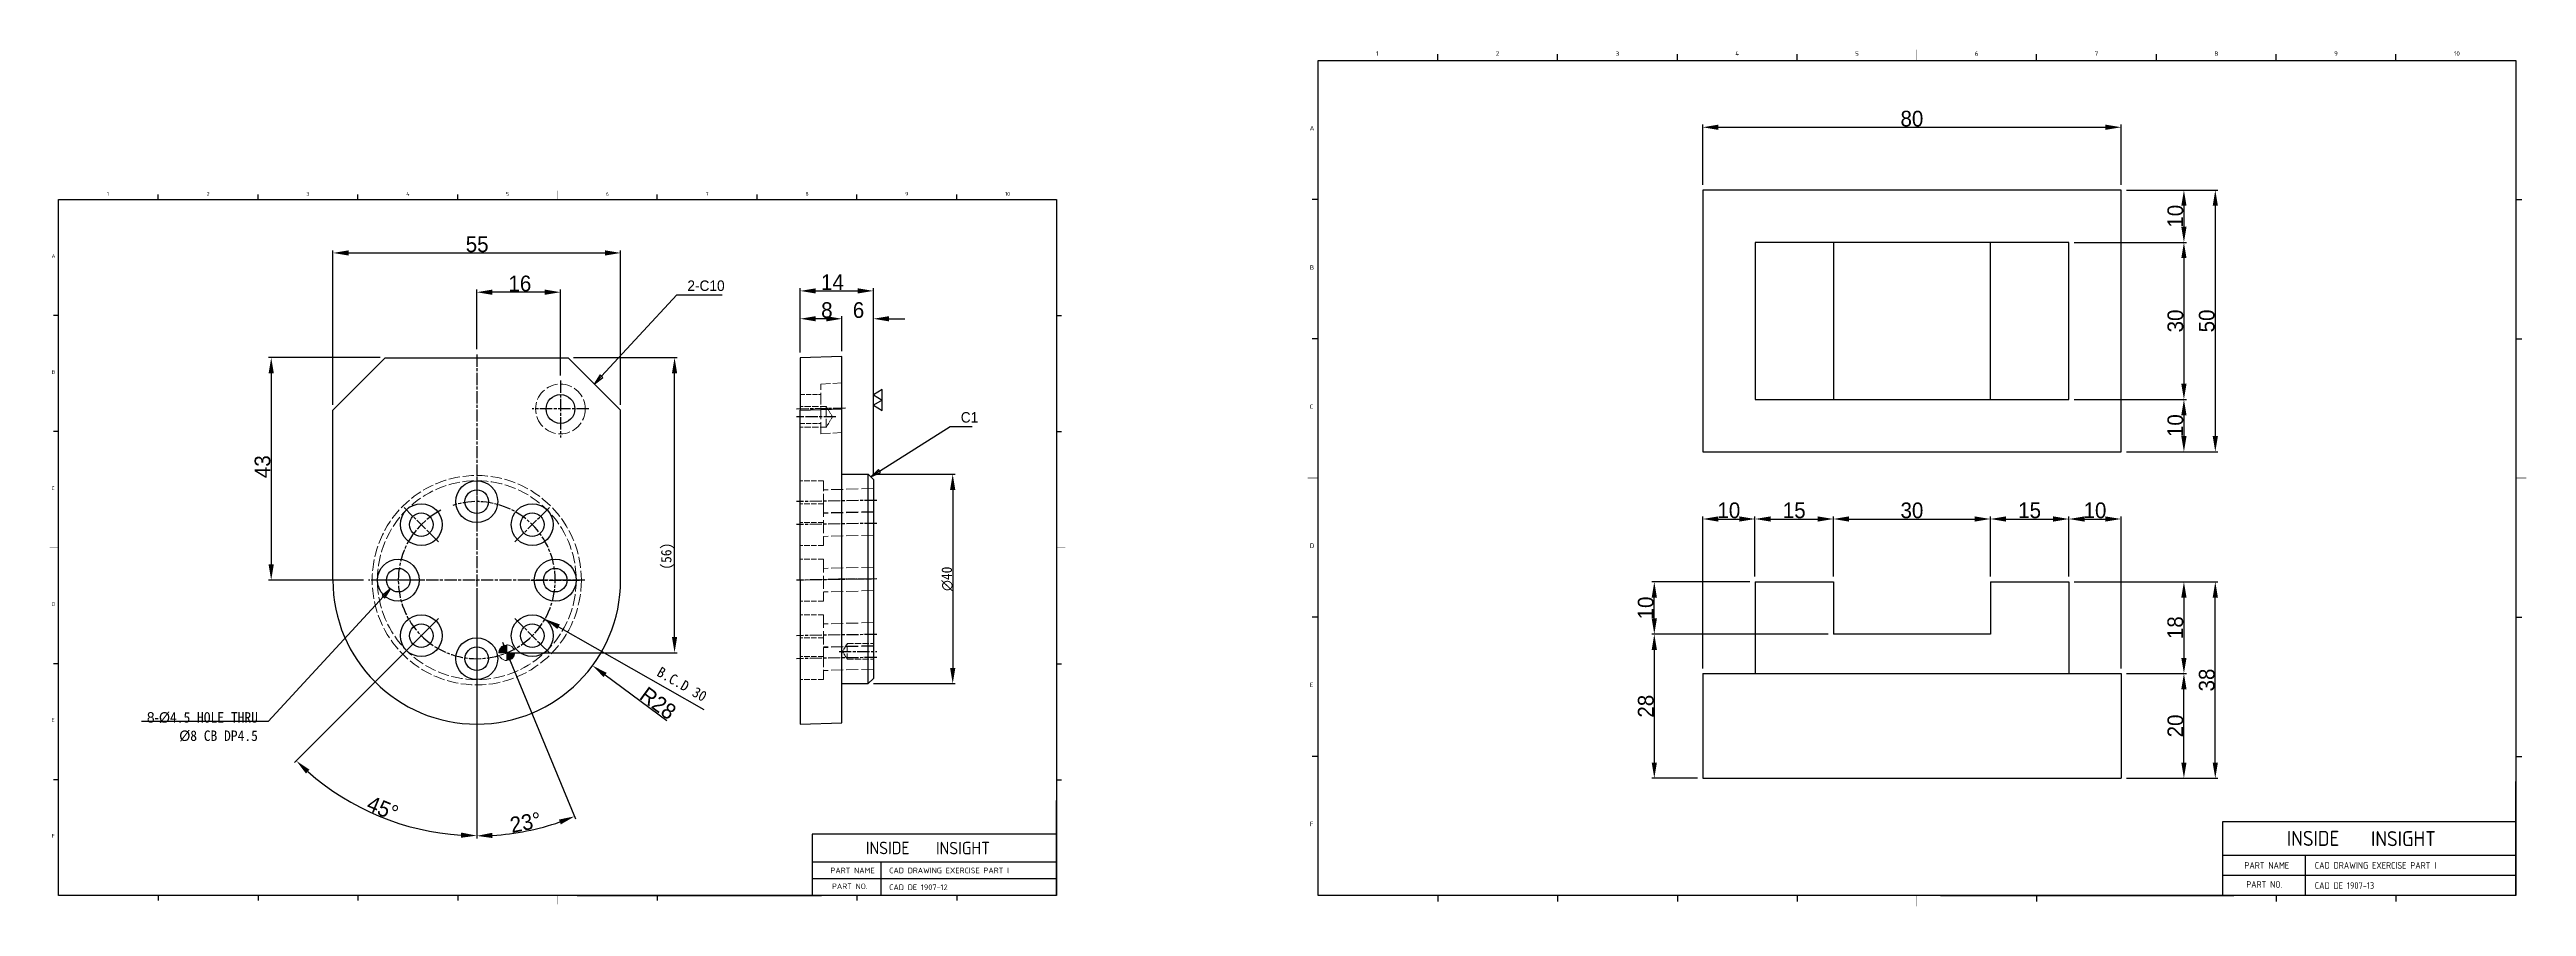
# Model space of a CAD drawing. Header units: inches. Extents: x 328 to 12229, y 132 to 477.
# Drawn here: x 4909.6 to 5383.1, y 136.9 to 300.6 of the extents above; entities that cross this region are included whole.
import ezdxf

# ---------------------------------------------------------------- set-up
doc = ezdxf.new("R2010")
doc.units = ezdxf.units.IN
doc.header["$MEASUREMENT"] = 0
for name, pattern in [('C2', [7.05, 6, -0.4, 0.25, -0.4]), ('CHAIN', [0.3543, 0.2362, -0.0295, 0.0591, -0.0295]), ('D2', [11.2, 8, -0.8, 0.4, -0.8, 0.4, -0.8]), ('DASHED', [0.2068, 0.1655, -0.0413])]:
    doc.linetypes.add(name, pattern=pattern)
doc.layers.add('1', color=1, linetype='C2')
doc.layers.add('3', color=3, linetype='D2')
for name, color, linetype, lineweight in [('2', 6, 'DASHED', 18), ('4', 7, 'Continuous', 9), ('7', 7, 'Continuous', 30), ('DIMENSION', 3, 'Continuous', 25)]:
    doc.layers.add(name, color=color, linetype=linetype, lineweight=lineweight)
doc.styles.add('A', font='GENISO', dxfattribs={"bigfont": 'WHGTXT'})
doc.styles.get("Standard").update_dxf_attribs({"font": 'gulim.ttc'})
doc.styles.add('주 문자 (MNL)_3', font='gulim.ttc')
doc.dimstyles.new('Copy of inside insight-1', dxfattribs={"dimscale": 100, "dimtxt": 3, "dimasz": 3, "dimexe": 0.5, "dimexo": 1, "dimgap": 0.09, "dimtad": 1, "dimdec": 0, "dimzin": 0, "dimdsep": 46, "dimtxsty": 'Standard', "dimcen": 0.09, "dimdle": 1, "dimclrd": 3, "dimclre": 3, "dimclrt": 2, "dimadec": 0, "dimazin": 0, "dimtfac": 1, "dimtdec": 0, "dimtofl": 0, "dimtmove": 0, "dimatfit": 3, "dimfxl": 0, "dimtolj": 1, "dimtzin": 0, "dimarcsym": 0})

# ---------------------------------------------------------------- blocks, each defined once
blk = doc.blocks.new('*D214')
at = {"layer": 'Defpoints', "color": 0}
for p in [(4991.25, 254.24), (4991.25, 242.35), (5007.25, 237.35)]:
    blk.add_point(p, dxfattribs=at)
at = {"layer": 'DIMENSION', "color": 3, "lineweight": -2}
for p, q in [((4991.25, 243.35), (4991.25, 254.74)), ((5004.25, 254.24), (4994.25, 254.24)), ((5007.25, 238.35), (5007.25, 254.74))]:
    blk.add_line(p, q, dxfattribs=at)
at = {"layer": 'DIMENSION', "color": 3}
for points in [[(4994.25, 254.74), (4994.25, 253.74), (4991.25, 254.24)], [(5004.25, 253.74), (5004.25, 254.74), (5007.25, 254.24)]]:
    blk.add_solid(points, dxfattribs=at)
at = {"layer": 'DIMENSION', "color": 2, "insert": (4997.31, 257.41), "char_height": 3, "attachment_point": 1}
blk.add_mtext('\\A1;16', dxfattribs=at)
blk = doc.blocks.new('*D215')
at = {"layer": 'Defpoints', "color": 0}
for p in [(5018.75, 261.74), (4963.75, 231.74), (5018.75, 231.74)]:
    blk.add_point(p, dxfattribs=at)
at = {"layer": 'DIMENSION', "color": 3, "lineweight": -2}
for p, q in [((4963.75, 232.74), (4963.75, 262.24)), ((4966.75, 261.74), (5015.75, 261.74)), ((5018.75, 232.74), (5018.75, 262.24))]:
    blk.add_line(p, q, dxfattribs=at)
at = {"layer": 'DIMENSION', "color": 3}
for points in [[(4966.75, 262.24), (4966.75, 261.24), (4963.75, 261.74)], [(5015.75, 261.24), (5015.75, 262.24), (5018.75, 261.74)]]:
    blk.add_solid(points, dxfattribs=at)
at = {"layer": 'DIMENSION', "color": 2, "insert": (4989.14, 264.9), "char_height": 3, "attachment_point": 1}
blk.add_mtext('\\A1;55', dxfattribs=at)
blk = doc.blocks.new('*D216')
at = {"layer": 'Defpoints', "color": 0}
for p in [(4973.75, 241.74), (4951.95, 199.24), (4970.58, 199.24)]:
    blk.add_point(p, dxfattribs=at)
at = {"layer": 'DIMENSION', "color": 3, "lineweight": -2}
for p, q in [((4972.75, 241.74), (4951.45, 241.74)), ((4951.95, 238.74), (4951.95, 202.24)), ((4969.58, 199.24), (4951.45, 199.24))]:
    blk.add_line(p, q, dxfattribs=at)
at = {"layer": 'DIMENSION', "color": 3}
for points in [[(4952.45, 238.74), (4951.45, 238.74), (4951.95, 241.74)], [(4951.45, 202.24), (4952.45, 202.24), (4951.95, 199.24)]]:
    blk.add_solid(points, dxfattribs=at)
at = {"layer": 'DIMENSION', "color": 2, "insert": (4948.78, 218.73), "char_height": 3, "attachment_point": 1, "rotation": 90}
blk.add_mtext('\\A1;43', dxfattribs=at)
blk = doc.blocks.new('*D217')
at = {"layer": 'Defpoints', "color": 0}
for p in [(4978.21, 206.65), (5004.29, 191.82)]:
    blk.add_point(p, dxfattribs=at)
at = {"layer": 'DIMENSION', "color": 3}
for p, q in [((4991.16, 199.24), (4991.34, 199.24)), ((4991.25, 199.15), (4991.25, 199.33))]:
    blk.add_line(p, q, dxfattribs=at)
at = {"layer": 'DIMENSION', "color": 3, "lineweight": -2}
blk.add_line((5006.9, 190.34), (5034.65, 174.56), dxfattribs=at)
at = {"layer": 'DIMENSION', "color": 3}
blk.add_solid([(5007.14, 190.77), (5006.65, 189.91), (5004.29, 191.82)], dxfattribs=at)
at = {"layer": 'DIMENSION', "color": 2, "insert": (5025.54, 183.35), "char_height": 3, "attachment_point": 1, "rotation": 330.3829}
blk.add_mtext('\\A1; \\f굴림체|b0|i0;\\H2.0000;B.C.D 30', dxfattribs=at)
blk = doc.blocks.new('*D218')
at = {"layer": 'Defpoints', "color": 0}
for p in [(4991.25, 199.24), (4991.25, 198.7), (4983.94, 191.93), (4966.85, 156.98)]:
    blk.add_point(p, dxfattribs=at)
at = {"layer": 'DIMENSION', "color": 3, "lineweight": -2}
for p, q in [((4991.25, 197.7), (4991.25, 149.94)), ((4983.24, 191.22), (4956.39, 164.38))]:
    blk.add_line(p, q, dxfattribs=at)
blk.add_arc((4991.25, 199.24), 48.79, 228.5233, 266.4767, dxfattribs=at)
at = {"layer": 'DIMENSION', "color": 3}
for points in [[(4959.27, 163.04), (4958.59, 162.31), (4956.75, 164.73)], [(4988.24, 150.03), (4988.27, 151.03), (4991.25, 150.44)]]:
    blk.add_solid(points, dxfattribs=at)
at = {"layer": 'DIMENSION', "color": 2, "insert": (4971.11, 158.19), "char_height": 3, "attachment_point": 1, "rotation": 337.5}
blk.add_mtext('\\A1;45%%d', dxfattribs=at)
blk = doc.blocks.new('*D219')
at = {"layer": 'Defpoints', "color": 0}
for p in [(4991.25, 199.24), (4991.25, 198.7), (4996.16, 187.38), (4997.63, 150.81)]:
    blk.add_point(p, dxfattribs=at)
at = {"layer": 'DIMENSION', "color": 3, "lineweight": -2}
for p, q in [((4991.25, 197.7), (4991.25, 149.89)), ((4996.54, 186.46), (5010.13, 153.64))]:
    blk.add_line(p, q, dxfattribs=at)
blk.add_arc((4991.25, 199.24), 48.85, 273.5194, 288.9806, dxfattribs=at)
at = {"layer": 'DIMENSION', "color": 3}
for points in [[(5007.31, 152.58), (5006.96, 153.51), (5009.94, 154.11)], [(4994.23, 150.98), (4994.26, 149.98), (4991.25, 150.39)]]:
    blk.add_solid(points, dxfattribs=at)
at = {"layer": 'DIMENSION', "color": 2, "insert": (4997.37, 153.87), "char_height": 3, "attachment_point": 1, "rotation": 11.25}
blk.add_mtext('\\A1;23%%d', dxfattribs=at)
blk = doc.blocks.new('*D220')
at = {"layer": 'Defpoints', "color": 0}
for p in [(5008.75, 241.74), (5029.06, 241.74), (4996.99, 185.38)]:
    blk.add_point(p, dxfattribs=at)
at = {"layer": 'DIMENSION', "color": 3, "lineweight": -2}
for p, q in [((5009.75, 241.74), (5029.56, 241.74)), ((5029.06, 188.38), (5029.06, 238.74)), ((4997.99, 185.38), (5029.56, 185.38))]:
    blk.add_line(p, q, dxfattribs=at)
at = {"layer": 'DIMENSION', "color": 3}
for points in [[(5029.56, 238.74), (5028.56, 238.74), (5029.06, 241.74)], [(5028.56, 188.38), (5029.56, 188.38), (5029.06, 185.38)]]:
    blk.add_solid(points, dxfattribs=at)
at = {"layer": 'DIMENSION', "color": 2, "insert": (5026.46, 201.23), "char_height": 3, "attachment_point": 1, "rotation": 90}
blk.add_mtext('\\A1;\\f굴림체|b0|i0;\\H2.0000;(56)', dxfattribs=at)
blk = doc.blocks.new('*D222')
at = {"layer": 'Defpoints', "color": 0}
for p in [(5053.06, 249.17), (5053.06, 241.74), (5061.07, 241.98)]:
    blk.add_point(p, dxfattribs=at)
at = {"layer": 'DIMENSION', "color": 3, "lineweight": -2}
for p, q in [((5053.06, 242.74), (5053.06, 249.67)), ((5058.07, 249.17), (5056.06, 249.17)), ((5061.07, 242.98), (5061.07, 249.67))]:
    blk.add_line(p, q, dxfattribs=at)
at = {"layer": 'DIMENSION', "color": 3}
for points in [[(5056.06, 249.67), (5056.06, 248.67), (5053.06, 249.17)], [(5058.07, 248.67), (5058.07, 249.67), (5061.07, 249.17)]]:
    blk.add_solid(points, dxfattribs=at)
at = {"layer": 'DIMENSION', "color": 2, "insert": (5057.09, 252.33), "char_height": 3, "attachment_point": 1}
blk.add_mtext('\\A1;8', dxfattribs=at)
blk = doc.blocks.new('*D223')
at = {"layer": 'Defpoints', "color": 0}
for p in [(5067.07, 249.17), (5061.07, 241.98), (5067.07, 218.48)]:
    blk.add_point(p, dxfattribs=at)
at = {"layer": 'DIMENSION', "color": 3, "lineweight": -2}
for p, q in [((5058.07, 249.17), (5055.07, 249.17)), ((5061.07, 242.98), (5061.07, 249.67)), ((5067.07, 219.48), (5067.07, 249.67)), ((5070.07, 249.17), (5073.07, 249.17))]:
    blk.add_line(p, q, dxfattribs=at)
at = {"layer": 'DIMENSION', "color": 3}
for points in [[(5058.07, 248.67), (5058.07, 249.67), (5061.07, 249.17)], [(5070.07, 249.67), (5070.07, 248.67), (5067.07, 249.17)]]:
    blk.add_solid(points, dxfattribs=at)
at = {"layer": 'DIMENSION', "color": 2, "insert": (5063.14, 252.33), "char_height": 3, "attachment_point": 1}
blk.add_mtext('\\A1;6', dxfattribs=at)
blk = doc.blocks.new('*D224')
at = {"layer": 'Defpoints', "color": 0}
for p in [(5066.07, 219.48), (5066.07, 179.48), (5082.24, 179.48)]:
    blk.add_point(p, dxfattribs=at)
at = {"layer": 'DIMENSION', "color": 3, "lineweight": -2}
for p, q in [((5067.07, 219.48), (5082.74, 219.48)), ((5082.24, 216.48), (5082.24, 182.48)), ((5067.07, 179.48), (5082.74, 179.48))]:
    blk.add_line(p, q, dxfattribs=at)
at = {"layer": 'DIMENSION', "color": 3}
for points in [[(5082.74, 216.48), (5081.74, 216.48), (5082.24, 219.48)], [(5081.74, 182.48), (5082.74, 182.48), (5082.24, 179.48)]]:
    blk.add_solid(points, dxfattribs=at)
at = {"layer": 'DIMENSION', "color": 2, "insert": (5080.1, 197.17), "char_height": 3, "attachment_point": 1, "rotation": 90}
blk.add_mtext('\\A1;{\\fAIGDT|b0|i0;\\H2.0000;\\ln}\\f굴림체|b0|i0;\\H2.0000;40', dxfattribs=at)
blk = doc.blocks.new('다듬질 2')
at = {"layer": '3'}
for p, q in [((1.5, 2.5), (-1.5, 2.5)), ((-1.5, 2.5), (0, 0)), ((0, 0), (1.5, 2.5)), ((1.5, 2.5), (3, 0)), ((4.5, 2.5), (1.5, 2.5)), ((3, 0), (4.5, 2.5))]:
    blk.add_line(p, q, dxfattribs=at)
blk = doc.blocks.new('*D226')
at = {"layer": 'Defpoints', "color": 0}
for p in [(5067.07, 254.49), (5053.06, 241.74), (5067.07, 218.48)]:
    blk.add_point(p, dxfattribs=at)
at = {"layer": 'DIMENSION', "color": 3, "lineweight": -2}
for p, q in [((5053.06, 242.74), (5053.06, 254.99)), ((5056.06, 254.49), (5064.07, 254.49)), ((5067.07, 219.48), (5067.07, 254.99))]:
    blk.add_line(p, q, dxfattribs=at)
at = {"layer": 'DIMENSION', "color": 3}
for points in [[(5056.06, 254.99), (5056.06, 253.99), (5053.06, 254.49)], [(5064.07, 253.99), (5064.07, 254.99), (5067.07, 254.49)]]:
    blk.add_solid(points, dxfattribs=at)
at = {"layer": 'DIMENSION', "color": 2, "insert": (5057.06, 257.66), "char_height": 3, "attachment_point": 1}
blk.add_mtext('\\A1;14', dxfattribs=at)
blk = doc.blocks.new('*D228')
at = {"layer": 'Defpoints', "color": 0}
for p in [(4991.25, 199.24), (5013.38, 182.91)]:
    blk.add_point(p, dxfattribs=at)
at = {"layer": 'DIMENSION', "color": 3}
for p, q in [((4991.16, 199.24), (4991.34, 199.24)), ((4991.25, 199.15), (4991.25, 199.33))]:
    blk.add_line(p, q, dxfattribs=at)
at = {"layer": 'DIMENSION', "color": 3, "lineweight": -2}
blk.add_line((5015.8, 181.13), (5027.6, 172.43), dxfattribs=at)
at = {"layer": 'DIMENSION', "color": 3}
blk.add_solid([(5016.09, 181.54), (5015.5, 180.73), (5013.38, 182.91)], dxfattribs=at)
at = {"layer": 'DIMENSION', "color": 2, "insert": (5023.91, 179.09), "char_height": 3, "attachment_point": 1, "rotation": 323.5943}
blk.add_mtext('\\A1;R28', dxfattribs=at)
blk = doc.blocks.new('Filled-1')
at = {"color": 0}
for p, q in [((0, 0), (-1, 0.17)), ((-1, 0.17), (-1, -0.17)), ((-1, 0), (0, 0)), ((-1, -0.17), (0, 0))]:
    blk.add_line(p, q, dxfattribs=at)
at = {"color": 0, "flags": 128}
blk.add_lwpolyline([(-1, -0.17), (0, 0), (-1, 0.17), (-1, -0.17)], dxfattribs=at)
at = {"color": 0}
blk.add_solid([(-1, -0.17), (0, 0), (-1, 0.17), (-1, -0.17)], dxfattribs=at)
blk = doc.blocks.new('template')
at = {"linetype": 'Continuous'}
for p, q in [((5336.71, 271.94), (5527.51, 271.94)), ((5336.71, 138.98), (5336.71, 271.94)), ((5527.51, 271.94), (5527.51, 138.98)), ((5527.51, 138.98), (5336.71, 138.98))]:
    blk.add_line(p, q, dxfattribs=at)
at = {"layer": '3', "color": 3, "linetype": 'Continuous'}
for p, q in [((5355.79, 271.94), (5355.79, 272.9)), ((5374.87, 271.94), (5374.87, 272.9)), ((5413.03, 271.94), (5413.03, 272.9)), ((5451.19, 271.94), (5451.19, 272.9)), ((5470.27, 271.94), (5470.27, 272.9)), ((5489.35, 271.94), (5489.35, 272.9)), ((5508.43, 271.94), (5508.43, 272.9)), ((5336.71, 249.78), (5335.75, 249.78)), ((5527.51, 249.78), (5528.47, 249.78)), ((5336.71, 227.63), (5335.75, 227.63)), ((5527.51, 227.63), (5528.47, 227.63)), ((5336.71, 183.28), (5335.75, 183.28)), ((5527.51, 183.28), (5528.47, 183.28)), ((5336.71, 161.13), (5335.75, 161.13)), ((5527.51, 161.13), (5528.47, 161.13)), ((5527.51, 138.98), (5527.51, 157.15)), ((5527.51, 150.74), (5480.82, 150.74)), ((5480.82, 150.74), (5480.82, 138.98)), ((5527.51, 145.39), (5480.82, 145.39)), ((5527.51, 142.18), (5480.82, 142.18)), ((5494.01, 138.98), (5494.01, 145.39)), ((5355.79, 138.98), (5355.79, 138.02)), ((5374.87, 138.98), (5374.87, 138.02)), ((5393.95, 138.98), (5393.95, 138.02)), ((5413.03, 138.98), (5413.03, 138.02)), ((5435.9, 138.98), (5482.59, 138.98)), ((5451.19, 138.98), (5451.19, 138.02)), ((5489.35, 138.98), (5489.35, 138.02)), ((5508.43, 138.98), (5508.43, 138.02))]:
    blk.add_line(p, q, dxfattribs=at)
at = {"layer": '3', "linetype": 'Continuous'}
blk.add_line((5393.95, 271.94), (5393.95, 272.9), dxfattribs=at)
at = {"layer": '3', "color": 3, "linetype": 'Continuous', "const_width": 0.072}
for points in [[(5432.11, 271.94), (5432.11, 273.62)], [(5336.71, 205.46), (5335.03, 205.46)], [(5527.51, 205.46), (5529.19, 205.46)], [(5432.11, 138.98), (5432.11, 137.3)]]:
    blk.add_lwpolyline(points, dxfattribs=at)
at = {"linetype": 'Continuous', "style": 'A'}
for s, height, p in [('1', 0.72, (5345.95, 272.66)), ('2', 0.72, (5365.03, 272.66)), ('3', 0.72, (5384.11, 272.66)), ('4', 0.72, (5403.19, 272.66)), ('5', 0.72, (5422.27, 272.66)), ('6', 0.72, (5441.35, 272.66)), ('7', 0.72, (5460.43, 272.66)), ('8', 0.72, (5479.51, 272.66)), ('9', 0.72, (5498.59, 272.66)), ('10', 0.72, (5517.67, 272.66)), ('A', 0.72, (5335.39, 260.78)), ('B', 0.72, (5335.39, 238.62)), ('C', 0.72, (5335.39, 216.47)), ('D', 0.72, (5335.39, 194.32)), ('E', 0.72, (5335.39, 172.17)), ('F', 0.72, (5335.39, 150.02)), ('INSIDE', 2.397, (5491.06, 146.89)), ('INSIGHT', 2.397, (5504.46, 146.85)), ('PART NAME', 1.069, (5484.29, 143.25)), ('CAD DRAWING EXERCISE PART I', 1.0692, (5495.51, 143.25)), ('PART NO.', 1.069, (5484.58, 140.22)), ('CAD DE 1907-13', 1.0692, (5495.51, 140.05))]:
    blk.add_text(s, height=height, dxfattribs=at).set_placement(p)
blk = doc.blocks.new('*D232')
at = {"layer": 'Defpoints', "color": 0}
for p in [(5305.62, 285.75), (5225.62, 273.75), (5305.62, 273.75)]:
    blk.add_point(p, dxfattribs=at)
at = {"layer": 'DIMENSION', "color": 3, "lineweight": -2}
for p, q in [((5225.62, 274.75), (5225.62, 286.25)), ((5228.62, 285.75), (5302.62, 285.75)), ((5305.62, 274.75), (5305.62, 286.25))]:
    blk.add_line(p, q, dxfattribs=at)
at = {"layer": 'DIMENSION', "color": 3}
for points in [[(5228.62, 286.25), (5228.62, 285.25), (5225.62, 285.75)], [(5302.62, 285.25), (5302.62, 286.25), (5305.62, 285.75)]]:
    blk.add_solid(points, dxfattribs=at)
at = {"layer": 'DIMENSION', "color": 2, "insert": (5265.62, 287.38), "char_height": 3, "attachment_point": 5}
blk.add_mtext('\\A1;80', dxfattribs=at)
blk = doc.blocks.new('*D235')
at = {"layer": 'Defpoints', "color": 0}
for p in [(5305.62, 273.75), (5295.62, 263.75), (5317.62, 263.75)]:
    blk.add_point(p, dxfattribs=at)
at = {"layer": 'DIMENSION', "color": 3, "lineweight": -2}
for p, q in [((5306.62, 273.75), (5318.12, 273.75)), ((5317.62, 270.75), (5317.62, 266.75)), ((5296.62, 263.75), (5318.12, 263.75))]:
    blk.add_line(p, q, dxfattribs=at)
at = {"layer": 'DIMENSION', "color": 3}
for points in [[(5318.12, 270.75), (5317.12, 270.75), (5317.62, 273.75)], [(5317.12, 266.75), (5318.12, 266.75), (5317.62, 263.75)]]:
    blk.add_solid(points, dxfattribs=at)
at = {"layer": 'DIMENSION', "color": 2, "insert": (5315.99, 268.75), "char_height": 3, "attachment_point": 5, "rotation": 90}
blk.add_mtext('\\A1;10', dxfattribs=at)
blk = doc.blocks.new('*D242')
at = {"layer": 'Defpoints', "color": 0}
for p in [(5295.62, 263.75), (5295.62, 233.75), (5317.62, 233.75)]:
    blk.add_point(p, dxfattribs=at)
at = {"layer": 'DIMENSION', "color": 3, "lineweight": -2}
for p, q in [((5296.62, 263.75), (5318.12, 263.75)), ((5317.62, 260.75), (5317.62, 236.75)), ((5296.62, 233.75), (5318.12, 233.75))]:
    blk.add_line(p, q, dxfattribs=at)
at = {"layer": 'DIMENSION', "color": 3}
for points in [[(5318.12, 260.75), (5317.12, 260.75), (5317.62, 263.75)], [(5317.12, 236.75), (5318.12, 236.75), (5317.62, 233.75)]]:
    blk.add_solid(points, dxfattribs=at)
at = {"layer": 'DIMENSION', "color": 2, "insert": (5316, 248.75), "char_height": 3, "attachment_point": 5, "rotation": 90}
blk.add_mtext('\\A1;30', dxfattribs=at)
blk = doc.blocks.new('*D247')
at = {"layer": 'Defpoints', "color": 0}
for p in [(5295.62, 233.75), (5305.62, 223.75), (5317.62, 223.75)]:
    blk.add_point(p, dxfattribs=at)
at = {"layer": 'DIMENSION', "color": 3, "lineweight": -2}
for p, q in [((5296.62, 233.75), (5318.12, 233.75)), ((5317.62, 230.75), (5317.62, 226.75)), ((5306.62, 223.75), (5318.12, 223.75))]:
    blk.add_line(p, q, dxfattribs=at)
at = {"layer": 'DIMENSION', "color": 3}
for points in [[(5318.12, 230.75), (5317.12, 230.75), (5317.62, 233.75)], [(5317.12, 226.75), (5318.12, 226.75), (5317.62, 223.75)]]:
    blk.add_solid(points, dxfattribs=at)
at = {"layer": 'DIMENSION', "color": 2, "insert": (5315.99, 228.75), "char_height": 3, "attachment_point": 5, "rotation": 90}
blk.add_mtext('\\A1;10', dxfattribs=at)
blk = doc.blocks.new('*D253')
at = {"layer": 'Defpoints', "color": 0}
for p in [(5305.62, 273.75), (5305.62, 223.75), (5323.62, 223.75)]:
    blk.add_point(p, dxfattribs=at)
at = {"layer": 'DIMENSION', "color": 3, "lineweight": -2}
for p, q in [((5306.62, 273.75), (5324.12, 273.75)), ((5323.62, 270.75), (5323.62, 226.75)), ((5306.62, 223.75), (5324.12, 223.75))]:
    blk.add_line(p, q, dxfattribs=at)
at = {"layer": 'DIMENSION', "color": 3}
for points in [[(5324.12, 270.75), (5323.12, 270.75), (5323.62, 273.75)], [(5323.12, 226.75), (5324.12, 226.75), (5323.62, 223.75)]]:
    blk.add_solid(points, dxfattribs=at)
at = {"layer": 'DIMENSION', "color": 2, "insert": (5322, 248.75), "char_height": 3, "attachment_point": 5, "rotation": 90}
blk.add_mtext('\\A1;50', dxfattribs=at)
blk = doc.blocks.new('*D256')
at = {"layer": 'Defpoints', "color": 0}
for p in [(5235.62, 210.92), (5235.62, 198.92), (5225.62, 181.39)]:
    blk.add_point(p, dxfattribs=at)
at = {"layer": 'DIMENSION', "color": 3, "lineweight": -2}
for p, q in [((5225.62, 182.39), (5225.62, 211.42)), ((5228.62, 210.92), (5232.62, 210.92)), ((5235.62, 199.92), (5235.62, 211.42))]:
    blk.add_line(p, q, dxfattribs=at)
at = {"layer": 'DIMENSION', "color": 3}
for points in [[(5228.62, 211.42), (5228.62, 210.42), (5225.62, 210.92)], [(5232.62, 210.42), (5232.62, 211.42), (5235.62, 210.92)]]:
    blk.add_solid(points, dxfattribs=at)
at = {"layer": 'DIMENSION', "color": 2, "insert": (5230.62, 212.56), "char_height": 3, "attachment_point": 5}
blk.add_mtext('\\A1;10', dxfattribs=at)
blk = doc.blocks.new('*D261')
at = {"layer": 'Defpoints', "color": 0}
for p in [(5250.62, 210.92), (5235.62, 199.92), (5250.62, 198.92)]:
    blk.add_point(p, dxfattribs=at)
at = {"layer": 'DIMENSION', "color": 3, "lineweight": -2}
for p, q in [((5235.62, 200.92), (5235.62, 211.42)), ((5238.62, 210.92), (5247.62, 210.92)), ((5250.62, 199.92), (5250.62, 211.42))]:
    blk.add_line(p, q, dxfattribs=at)
at = {"layer": 'DIMENSION', "color": 3}
for points in [[(5238.62, 211.42), (5238.62, 210.42), (5235.62, 210.92)], [(5247.62, 210.42), (5247.62, 211.42), (5250.62, 210.92)]]:
    blk.add_solid(points, dxfattribs=at)
at = {"layer": 'DIMENSION', "color": 2, "insert": (5243.12, 212.56), "char_height": 3, "attachment_point": 5}
blk.add_mtext('\\A1;15', dxfattribs=at)
blk = doc.blocks.new('*D266')
at = {"layer": 'Defpoints', "color": 0}
for p in [(5280.62, 210.92), (5250.62, 198.92), (5280.62, 198.92)]:
    blk.add_point(p, dxfattribs=at)
at = {"layer": 'DIMENSION', "color": 3, "lineweight": -2}
for p, q in [((5250.62, 199.92), (5250.62, 211.42)), ((5253.62, 210.92), (5277.62, 210.92)), ((5280.62, 199.92), (5280.62, 211.42))]:
    blk.add_line(p, q, dxfattribs=at)
at = {"layer": 'DIMENSION', "color": 3}
for points in [[(5253.62, 211.42), (5253.62, 210.42), (5250.62, 210.92)], [(5277.62, 210.42), (5277.62, 211.42), (5280.62, 210.92)]]:
    blk.add_solid(points, dxfattribs=at)
at = {"layer": 'DIMENSION', "color": 2, "insert": (5265.62, 212.55), "char_height": 3, "attachment_point": 5}
blk.add_mtext('\\A1;30', dxfattribs=at)
blk = doc.blocks.new('*D269')
at = {"layer": 'Defpoints', "color": 0}
for p in [(5295.62, 210.92), (5280.62, 198.92), (5295.62, 198.92)]:
    blk.add_point(p, dxfattribs=at)
at = {"layer": 'DIMENSION', "color": 3, "lineweight": -2}
for p, q in [((5280.62, 199.92), (5280.62, 211.42)), ((5283.62, 210.92), (5292.62, 210.92)), ((5295.62, 199.92), (5295.62, 211.42))]:
    blk.add_line(p, q, dxfattribs=at)
at = {"layer": 'DIMENSION', "color": 3}
for points in [[(5283.62, 211.42), (5283.62, 210.42), (5280.62, 210.92)], [(5292.62, 210.42), (5292.62, 211.42), (5295.62, 210.92)]]:
    blk.add_solid(points, dxfattribs=at)
at = {"layer": 'DIMENSION', "color": 2, "insert": (5288.12, 212.56), "char_height": 3, "attachment_point": 5}
blk.add_mtext('\\A1;15', dxfattribs=at)
blk = doc.blocks.new('*D272')
at = {"layer": 'Defpoints', "color": 0}
for p in [(5305.62, 210.92), (5295.62, 198.92), (5305.62, 181.39)]:
    blk.add_point(p, dxfattribs=at)
at = {"layer": 'DIMENSION', "color": 3, "lineweight": -2}
for p, q in [((5295.62, 199.92), (5295.62, 211.42)), ((5298.62, 210.92), (5302.62, 210.92)), ((5305.62, 182.39), (5305.62, 211.42))]:
    blk.add_line(p, q, dxfattribs=at)
at = {"layer": 'DIMENSION', "color": 3}
for points in [[(5298.62, 211.42), (5298.62, 210.42), (5295.62, 210.92)], [(5302.62, 210.42), (5302.62, 211.42), (5305.62, 210.92)]]:
    blk.add_solid(points, dxfattribs=at)
at = {"layer": 'DIMENSION', "color": 2, "insert": (5300.62, 212.56), "char_height": 3, "attachment_point": 5}
blk.add_mtext('\\A1;10', dxfattribs=at)
blk = doc.blocks.new('*D275')
at = {"layer": 'Defpoints', "color": 0}
for p in [(5295.62, 198.92), (5305.62, 181.39), (5317.62, 181.39)]:
    blk.add_point(p, dxfattribs=at)
at = {"layer": 'DIMENSION', "color": 3, "lineweight": -2}
for p, q in [((5296.62, 198.92), (5318.12, 198.92)), ((5317.62, 195.92), (5317.62, 184.39)), ((5306.62, 181.39), (5318.12, 181.39))]:
    blk.add_line(p, q, dxfattribs=at)
at = {"layer": 'DIMENSION', "color": 3}
for points in [[(5318.12, 195.92), (5317.12, 195.92), (5317.62, 198.92)], [(5317.12, 184.39), (5318.12, 184.39), (5317.62, 181.39)]]:
    blk.add_solid(points, dxfattribs=at)
at = {"layer": 'DIMENSION', "color": 2, "insert": (5315.99, 190.16), "char_height": 3, "attachment_point": 5, "rotation": 90}
blk.add_mtext('\\A1;18', dxfattribs=at)
blk = doc.blocks.new('*D278')
at = {"layer": 'Defpoints', "color": 0}
for p in [(5305.62, 181.39), (5317.62, 181.39), (5305.62, 161.39)]:
    blk.add_point(p, dxfattribs=at)
at = {"layer": 'DIMENSION', "color": 3, "lineweight": -2}
for p, q in [((5306.62, 181.39), (5318.12, 181.39)), ((5317.62, 164.39), (5317.62, 178.39)), ((5306.62, 161.39), (5318.12, 161.39))]:
    blk.add_line(p, q, dxfattribs=at)
at = {"layer": 'DIMENSION', "color": 3}
for points in [[(5318.12, 178.39), (5317.12, 178.39), (5317.62, 181.39)], [(5317.12, 164.39), (5318.12, 164.39), (5317.62, 161.39)]]:
    blk.add_solid(points, dxfattribs=at)
at = {"layer": 'DIMENSION', "color": 2, "insert": (5316, 171.39), "char_height": 3, "attachment_point": 5, "rotation": 90}
blk.add_mtext('\\A1;20', dxfattribs=at)
blk = doc.blocks.new('*D281')
at = {"layer": 'Defpoints', "color": 0}
for p in [(5295.62, 198.92), (5323.62, 198.92), (5305.62, 161.39)]:
    blk.add_point(p, dxfattribs=at)
at = {"layer": 'DIMENSION', "color": 3, "lineweight": -2}
for p, q in [((5296.62, 198.92), (5324.12, 198.92)), ((5323.62, 164.39), (5323.62, 195.92)), ((5306.62, 161.39), (5324.12, 161.39))]:
    blk.add_line(p, q, dxfattribs=at)
at = {"layer": 'DIMENSION', "color": 3}
for points in [[(5324.12, 195.92), (5323.12, 195.92), (5323.62, 198.92)], [(5323.12, 164.39), (5324.12, 164.39), (5323.62, 161.39)]]:
    blk.add_solid(points, dxfattribs=at)
at = {"layer": 'DIMENSION', "color": 2, "insert": (5322, 180.16), "char_height": 3, "attachment_point": 5, "rotation": 90}
blk.add_mtext('\\A1;38', dxfattribs=at)
blk = doc.blocks.new('*D284')
at = {"layer": 'Defpoints', "color": 0}
for p in [(5216.37, 198.92), (5235.62, 198.92), (5250.62, 188.92)]:
    blk.add_point(p, dxfattribs=at)
at = {"layer": 'DIMENSION', "color": 3, "lineweight": -2}
for p, q in [((5234.62, 198.92), (5215.87, 198.92)), ((5216.37, 191.92), (5216.37, 195.92)), ((5249.62, 188.92), (5215.87, 188.92))]:
    blk.add_line(p, q, dxfattribs=at)
at = {"layer": 'DIMENSION', "color": 3}
for points in [[(5216.87, 195.92), (5215.87, 195.92), (5216.37, 198.92)], [(5215.87, 191.92), (5216.87, 191.92), (5216.37, 188.92)]]:
    blk.add_solid(points, dxfattribs=at)
at = {"layer": 'DIMENSION', "color": 2, "insert": (5214.74, 193.92), "char_height": 3, "attachment_point": 5, "rotation": 90}
blk.add_mtext('\\A1;10', dxfattribs=at)
blk = doc.blocks.new('*D287')
at = {"layer": 'Defpoints', "color": 0}
for p in [(5249.62, 188.92), (5216.37, 161.39), (5225.62, 161.39)]:
    blk.add_point(p, dxfattribs=at)
at = {"layer": 'DIMENSION', "color": 3, "lineweight": -2}
for p, q in [((5248.62, 188.92), (5215.87, 188.92)), ((5216.37, 185.92), (5216.37, 164.39)), ((5224.62, 161.39), (5215.87, 161.39))]:
    blk.add_line(p, q, dxfattribs=at)
at = {"layer": 'DIMENSION', "color": 3}
for points in [[(5216.87, 185.92), (5215.87, 185.92), (5216.37, 188.92)], [(5215.87, 164.39), (5216.87, 164.39), (5216.37, 161.39)]]:
    blk.add_solid(points, dxfattribs=at)
at = {"layer": 'DIMENSION', "color": 2, "insert": (5214.75, 175.16), "char_height": 3, "attachment_point": 5, "rotation": 90}
blk.add_mtext('\\A1;28', dxfattribs=at)

msp = doc.modelspace()

# ---------------------------------------------------------------- hatches: boundary and pattern name
at = {"layer": '4'}
h = msp.add_hatch(color=256, dxfattribs=at)
edge = h.paths.add_edge_path()
edge.add_line((4996.989765, 185.37744), (4996.989765, 186.87744))
edge.add_arc((4996.989765, 185.37744), 1.5, 90, 180)
edge.add_line((4995.489765, 185.37744), (4996.989765, 185.37744))
h = msp.add_hatch(color=256, dxfattribs=at)
edge = h.paths.add_edge_path()
edge.add_line((4996.989765, 185.37744), (4996.989765, 183.87744))
edge.add_arc((4996.989765, 185.37744), 1.5, 270, 360)
edge.add_line((4998.489765, 185.37744), (4996.989765, 185.37744))

# ---------------------------------------------------------------- linework, layer by layer
at = {"linetype": 'Continuous'}
for p, q in [((4911.288741, 271.935928), (5102.088741, 271.935928)), ((4911.288741, 138.975928), (4911.288741, 271.935928)), ((5102.088741, 271.935928), (5102.088741, 138.975928)), ((5102.088741, 138.975928), (4911.288741, 138.975928))]:
    msp.add_line(p, q, dxfattribs=at)
for p, q in [((5305.622849, 273.747859), (5225.622849, 273.747859)), ((5225.622849, 273.747859), (5225.622849, 223.747859)), ((5305.622849, 223.747859), (5305.622849, 273.747859)), ((5235.622849, 263.747859), (5235.622849, 233.747859)), ((5295.622849, 263.747859), (5235.622849, 263.747859)), ((5250.622849, 263.747859), (5250.622849, 233.747859)), ((5280.622849, 233.747859), (5280.622849, 263.747859)), ((5295.622849, 233.747859), (5295.622849, 263.747859)), ((5235.622849, 233.747859), (5295.622849, 233.747859)), ((5225.622849, 223.747859), (5305.622849, 223.747859)), ((5235.622849, 198.924969), (5235.622849, 181.389884)), ((5235.622849, 198.924969), (5250.622849, 198.924969)), ((5250.622849, 198.924969), (5250.622849, 188.924969)), ((5280.622849, 198.924969), (5295.622849, 198.924969)), ((5280.622849, 198.924969), (5280.622849, 188.924969)), ((5295.622849, 198.924969), (5295.622849, 181.389884)), ((5280.622849, 188.924969), (5250.622849, 188.924969)), ((5225.622849, 181.389884), (5305.622849, 181.389884)), ((5225.622849, 181.389884), (5225.622849, 161.389884)), ((5305.622849, 181.389884), (5305.622849, 161.389884)), ((5225.622849, 161.389884), (5305.622849, 161.389884))]:
    msp.add_line(p, q)
at = {"layer": '1', "linetype": 'CHAIN', "ltscale": 9.878633}
for p, q in [((4991.249514, 242.345936), (4991.249514, 164.491771)), ((5007.249514, 237.3523), (5007.249514, 226.518967)), ((5052.389078, 231.935633), (5061.737856, 232.183703)), ((5012.66618, 231.935633), (5001.832847, 231.935633)), ((5059.924133, 230.435633), (5052.389078, 230.435633)), ((4991.249514, 218.9023), (4991.249514, 209.568967)), ((4983.942744, 206.542404), (4977.34308, 213.142067)), ((4998.556284, 206.542404), (5005.155947, 213.142067)), ((5067.737856, 214.483703), (5052.389078, 214.235633)), ((5067.737856, 210.090305), (5052.389078, 209.842235)), ((5011.91618, 199.235633), (4970.582847, 199.235633)), ((4980.91618, 199.235633), (4971.582847, 199.235633)), ((5001.582847, 199.235633), (5010.91618, 199.235633)), ((5067.737856, 199.483703), (5052.389078, 199.235633)), ((4983.942744, 191.928863), (4977.34308, 185.3292)), ((4998.556284, 191.928863), (5005.155947, 185.3292)), ((4991.249514, 188.9023), (4991.249514, 179.568967)), ((5067.737856, 188.877101), (5052.389078, 188.629032)), ((5060.503232, 185.62551), (5067.737856, 185.62551)), ((5067.737856, 184.483703), (5052.389078, 184.235633))]:
    msp.add_line(p, q, dxfattribs=at)
at = {"layer": '1', "linetype": 'CHAIN', "ltscale": 5.278185}
msp.add_line((5060.404523, 199.483703), (5066.737856, 199.483703), dxfattribs=at)
at = {"layer": '1', "linetype": 'CHAIN', "ltscale": 3.611374}
msp.add_line((4996.160618, 187.379179), (4997.818913, 183.375701), dxfattribs=at)
at = {"layer": '1', "linetype": 'CHAIN', "ltscale": 9.878633}
msp.add_arc((4991.249514, 199.235633), 15, 117.17464637, 107.82535363, dxfattribs=at)
at = {"layer": '2', "ltscale": 10.880077}
for p, q in [((5057.055745, 236.685633), (5061.071189, 236.933703)), ((5057.055745, 227.185633), (5061.071189, 227.433703))]:
    msp.add_line(p, q, dxfattribs=at)
at = {"layer": '2', "ltscale": 5.711277}
for p, q in [((5053.055745, 234.685633), (5057.055745, 234.685633)), ((5053.055745, 229.185633), (5057.055745, 229.185633))]:
    msp.add_line(p, q, dxfattribs=at)
at = {"layer": '2', "ltscale": 7.139108}
for p, q in [((5058.055745, 232.435633), (5053.055745, 232.435633)), ((5058.055745, 228.435633), (5053.055745, 228.435633)), ((5062.071189, 187.12551), (5067.071189, 187.12551)), ((5062.071189, 184.12551), (5067.071189, 184.12551))]:
    msp.add_line(p, q, dxfattribs=at)
at = {"layer": '2', "ltscale": 13.529888}
msp.add_line((5057.055745, 227.185633), (5057.055745, 236.685633), dxfattribs=at)
at = {"layer": '2', "ltscale": 11.39359}
msp.add_line((5058.055745, 232.435633), (5058.055745, 228.435633), dxfattribs=at)
at = {"layer": '2', "ltscale": 3.331462}
for q in [(5058.055745, 232.435633), (5058.055745, 228.435633)]:
    msp.add_line((5059.257466, 230.435633), q, dxfattribs=at)
at = {"layer": '2', "ltscale": 6.425192}
for p, q in [((5057.555745, 218.235633), (5053.055745, 218.235633)), ((5057.555745, 213.842235), (5053.055745, 213.842235)), ((5057.555745, 210.235633), (5053.055745, 210.235633)), ((5057.555745, 205.842235), (5053.055745, 205.842235)), ((5057.555745, 203.235633), (5053.055745, 203.235633)), ((5057.555745, 195.235633), (5053.055745, 195.235633)), ((5057.555745, 192.629032), (5053.055745, 192.629032)), ((5057.555745, 188.235633), (5053.055745, 188.235633)), ((5057.555745, 184.629032), (5053.055745, 184.629032)), ((5057.555745, 180.235633), (5053.055745, 180.235633))]:
    msp.add_line(p, q, dxfattribs=at)
at = {"layer": '2', "ltscale": 12.108112}
for p, q in [((5057.555745, 218.235633), (5057.555745, 213.842235)), ((5057.555745, 184.629032), (5057.555745, 180.235633))]:
    msp.add_line(p, q, dxfattribs=at)
at = {"layer": '2', "ltscale": 13.902321}
for p, q in [((5067.071189, 216.733703), (5057.555745, 216.485633)), ((5067.071189, 212.340305), (5057.555745, 212.092235)), ((5067.071189, 212.233703), (5057.555745, 211.985633)), ((5067.071189, 207.840305), (5057.555745, 207.592235)), ((5067.071189, 201.733703), (5057.555745, 201.485633)), ((5067.071189, 197.233703), (5057.555745, 196.985633)), ((5067.071189, 191.127101), (5057.555745, 190.879032)), ((5067.071189, 186.733703), (5057.555745, 186.485633)), ((5067.071189, 186.627101), (5057.555745, 186.379032)), ((5067.071189, 182.233703), (5057.555745, 181.985633))]:
    msp.add_line(p, q, dxfattribs=at)
at = {"layer": '2', "ltscale": 15.191454}
for p, q in [((5057.555745, 213.842235), (5057.555745, 205.842235)), ((5057.555745, 203.235633), (5057.555745, 195.235633)), ((5057.555745, 192.629032), (5057.555745, 184.629032))]:
    msp.add_line(p, q, dxfattribs=at)
at = {"layer": '2', "ltscale": 2.498584}
for q in [(5062.071189, 187.12551), (5062.071189, 184.12551)]:
    msp.add_line((5061.169898, 185.62551), q, dxfattribs=at)
at = {"layer": '2', "ltscale": 6.728448}
msp.add_line((5062.071189, 184.12551), (5062.071189, 187.12551), dxfattribs=at)
at = {"layer": '2', "ltscale": 13.529888}
msp.add_circle((5007.249514, 231.935633), 4.75, dxfattribs=at)
at = {"layer": '2', "ltscale": 13.021246}
msp.add_circle((4991.249514, 199.235633), 20, dxfattribs=at)
at = {"layer": '2', "ltscale": 13.119892}
msp.add_circle((4991.249514, 199.235633), 19, dxfattribs=at)
at = {"layer": '2', "ltscale": 11.39359}
msp.add_circle((4996.989765, 185.37744), 1.5, dxfattribs=at)
at = {"layer": '3', "color": 3, "linetype": 'Continuous'}
for p, q in [((4930.368741, 271.935928), (4930.368741, 272.895928)), ((4949.448741, 271.935928), (4949.448741, 272.895928)), ((4987.608741, 271.935928), (4987.608741, 272.895928)), ((5025.768741, 271.935928), (5025.768741, 272.895928)), ((5044.848741, 271.935928), (5044.848741, 272.895928)), ((5063.928741, 271.935928), (5063.928741, 272.895928)), ((5083.008741, 271.935928), (5083.008741, 272.895928)), ((4911.288741, 249.783928), (4910.328741, 249.783928)), ((5102.088741, 249.783928), (5103.048741, 249.783928)), ((4911.288741, 227.631928), (4910.328741, 227.631928)), ((5102.088741, 227.631928), (5103.048741, 227.631928)), ((4911.288741, 183.279928), (4910.328741, 183.279928)), ((5102.088741, 183.279928), (5103.048741, 183.279928)), ((4911.288741, 161.127928), (4910.328741, 161.127928)), ((5102.088741, 161.127928), (5103.048741, 161.127928)), ((5102.088741, 138.975928), (5102.088741, 157.152328)), ((5102.088741, 150.737128), (5055.400341, 150.737128)), ((5055.400341, 150.737128), (5055.400341, 138.975928)), ((5102.088741, 145.391128), (5055.400341, 145.391128)), ((5102.088741, 142.183528), (5055.400341, 142.183528)), ((5068.587141, 138.975928), (5068.587141, 145.391128)), ((4930.368741, 138.975928), (4930.368741, 138.015928)), ((4949.448741, 138.975928), (4949.448741, 138.015928)), ((4968.528741, 138.975928), (4968.528741, 138.015928)), ((4987.608741, 138.975928), (4987.608741, 138.015928)), ((5010.475726, 138.975928), (5057.164126, 138.975928)), ((5025.768741, 138.975928), (5025.768741, 138.015928)), ((5063.928741, 138.975928), (5063.928741, 138.015928)), ((5083.008741, 138.975928), (5083.008741, 138.015928))]:
    msp.add_line(p, q, dxfattribs=at)
at = {"layer": '3', "linetype": 'Continuous'}
msp.add_line((4968.528741, 271.935928), (4968.528741, 272.895928), dxfattribs=at)
at = {"layer": '3', "color": 3, "linetype": 'Continuous', "const_width": 0.072}
for points in [[(5006.688741, 271.935928), (5006.688741, 273.615928)], [(4911.288741, 205.455928), (4909.608741, 205.455928)], [(5102.088741, 205.455928), (5103.768741, 205.455928)], [(5006.688741, 138.975928), (5006.688741, 137.295928)]]:
    msp.add_lwpolyline(points, dxfattribs=at)
at = {"layer": '4'}
msp.add_line((5061.071189, 199.483703), (5053.055745, 199.235633), dxfattribs=at)
at = {"layer": '7'}
for p, q in [((4963.749514, 231.735633), (4973.749514, 241.735633)), ((4973.749514, 241.735633), (5008.749514, 241.735633)), ((5008.749514, 241.735633), (5018.749514, 231.735633)), ((5061.071189, 241.983703), (5053.055745, 241.735633)), ((5053.055745, 241.735633), (5053.055745, 231.735633)), ((5061.071189, 231.983703), (5061.071189, 241.983703)), ((4963.749514, 199.235633), (4963.749514, 231.735633)), ((5018.749514, 199.235633), (5018.749514, 231.735633)), ((5053.055745, 231.735633), (5061.071189, 231.983703)), ((5053.055745, 199.235633), (5053.055745, 231.735633)), ((5061.071189, 199.483703), (5061.071189, 231.983703)), ((5061.071189, 219.483703), (5066.071189, 219.483703)), ((5066.071189, 179.483703), (5066.071189, 219.483703)), ((5067.071189, 218.483703), (5066.071189, 219.483703)), ((5067.071189, 218.483703), (5067.071189, 180.483703)), ((5053.055745, 199.235633), (5053.055745, 171.735633)), ((5061.071189, 171.983703), (5061.071189, 199.483703)), ((4996.989765, 185.37744), (4995.489765, 185.37744)), ((4996.989765, 185.37744), (4996.989765, 186.87744)), ((4996.989765, 185.37744), (4998.489765, 185.37744)), ((4996.989765, 185.37744), (4996.989765, 183.87744)), ((5067.071189, 180.483703), (5066.071189, 179.483703)), ((5061.071189, 179.483703), (5066.071189, 179.483703)), ((5053.055745, 171.735633), (5061.071189, 171.983703))]:
    msp.add_line(p, q, dxfattribs=at)
for centre, radius in [((5007.249514, 231.935633), 2.75), ((4991.249514, 214.235633), 4), ((4980.642912, 209.842235), 4), ((4991.249514, 214.235633), 2.25), ((5001.856116, 209.842235), 4), ((4980.642912, 209.842235), 2.25), ((5001.856116, 209.842235), 2.25), ((4976.249514, 199.235633), 4), ((4976.249514, 199.235633), 2.25), ((5006.249514, 199.235633), 4), ((5006.249514, 199.235633), 2.25), ((4980.642912, 188.629032), 4), ((4980.642912, 188.629032), 2.25), ((5001.856116, 188.629032), 4), ((5001.856116, 188.629032), 2.25), ((4991.249514, 184.235633), 4), ((4991.249514, 184.235633), 2.25)]:
    msp.add_circle(centre, radius, dxfattribs=at)
msp.add_arc((4991.249514, 199.235633), 27.5, 180, 0, dxfattribs=at)
at = {"layer": 'DIMENSION'}
for p, q in [((5015.108168, 238.203305), (5029.515461, 253.766631)), ((5029.515461, 253.766631), (5038.146092, 253.766631)), ((5068.243725, 220.080346), (5081.779022, 228.61807)), ((5081.779022, 228.61807), (5085.983226, 228.61807)), ((4973.394357, 196.087718), (4951.399973, 172.25702)), ((4951.399973, 172.25702), (4927.149722, 172.25702))]:
    msp.add_line(p, q, dxfattribs=at)

# ---------------------------------------------------------------- block references
at = {"xscale": 1.2, "yscale": 1.2, "zscale": 1.2}
msp.add_blockref('template', (-1251.964248, -27.795186), dxfattribs=at)
at = {"xscale": 0.6666666666666665, "yscale": 0.6666666666666665, "zscale": 0.6666666666666665, "rotation": 269.9937090974681}
msp.add_blockref('다듬질 2', (5067.071189, 234.643601), dxfattribs=at)
at = {"layer": 'DIMENSION', "xscale": 2, "yscale": 2, "zscale": 2}
for p, rotation in [((5013.749514, 236.735633), 227.2089298999562), ((5066.571189, 218.983703), 213.2519399136393), ((4974.750811, 197.557423), 47.29474252555757)]:
    msp.add_blockref('Filled-1', p, dxfattribs=dict(at, rotation=rotation))

# ---------------------------------------------------------------- texts
at = {"linetype": 'Continuous', "style": 'A'}
for s, height, p in [('1', 0.72, (4920.528741, 272.655928)), ('2', 0.72, (4939.608741, 272.655928)), ('3', 0.72, (4958.688741, 272.655928)), ('4', 0.72, (4977.768741, 272.655928)), ('5', 0.72, (4996.848741, 272.655928)), ('6', 0.72, (5015.928741, 272.655928)), ('7', 0.72, (5035.008741, 272.655928)), ('8', 0.72, (5054.088741, 272.655928)), ('9', 0.72, (5073.168741, 272.655928)), ('10', 0.72, (5092.248741, 272.655928)), ('A', 0.72, (4909.968741, 260.775928)), ('B', 0.72, (4909.968741, 238.623928)), ('C', 0.72, (4909.968741, 216.471928)), ('D', 0.72, (4909.968741, 194.319928)), ('E', 0.72, (4909.968741, 172.167928)), ('F', 0.72, (4909.968741, 150.015928)), ('INSIDE', 2.3965464, (5065.637471, 146.88532)), ('INSIGHT', 2.3965464, (5079.042432, 146.854909)), ('PART NAME', 1.0692, (5058.872306, 143.252728)), ('CAD DRAWING EXERCISE PART I', 1.0692, (5070.092306, 143.252728)), ('PART NO.', 1.0692, (5059.154895, 140.223328)), ('CAD DE 1907-12', 1.0692, (5070.092306, 140.045128))]:
    msp.add_text(s, height=height, dxfattribs=at).set_placement(p)
at = {"layer": 'DIMENSION', "char_height": 2.0000001, "attachment_point": 1, "style": '주 문자 (MNL)_3'}
for s, insert in [('2-C10', (5031.515461, 256.48535)), ('C1', (5083.779022, 231.336789))]:
    msp.add_mtext(s, dxfattribs=dict(at, insert=insert))
at = {"layer": 'DIMENSION', "insert": (4949.399973, 174.023001), "char_height": 2.00000008, "width": 22.35906307, "attachment_point": 3, "line_spacing_factor": 1.05, "style": '주 문자 (MNL)_3'}
msp.add_mtext('8-{\\fAIGDT|b0|i0|c1|p0;Ø\\f굴림체|b0|i0|c1|p0;4.5 HOLE THRU\\P\\fAIGDT|b0|i0|c1|p0;Ø\\f굴림체|b0|i0|c1|p0;8 CB DP4.5}', dxfattribs=at)

# ---------------------------------------------------------------- dimensions: what is measured, and where the dimension line sits
at = {"layer": 'DIMENSION'}
for base, p1, p2, picture, middle in [((5305.622849, 285.747859), (5225.622849, 273.747859), (5305.622849, 273.747859), '*D232', (5265.622849, 287.375359)), ((5235.622849, 210.924969), (5225.622849, 181.389884), (5235.622849, 198.924969), '*D256', (5230.622849, 212.555469)), ((5250.622849, 210.924969), (5235.622849, 199.924969), (5250.622849, 198.924969), '*D261', (5243.122849, 212.555469)), ((5280.622849, 210.924969), (5250.622849, 198.924969), (5280.622849, 198.924969), '*D266', (5265.622849, 212.552469)), ((5295.622849, 210.924969), (5280.622849, 198.924969), (5295.622849, 198.924969), '*D269', (5288.122849, 212.555469)), ((5305.622849, 210.924969), (5295.622849, 198.924969), (5305.622849, 181.389884), '*D272', (5300.622849, 212.555469))]:
    dim = msp.add_linear_dim(base=base, p1=p1, p2=p2, dimstyle='Copy of inside insight-1', override={"dimscale": 1, "dimlfac": 1, "dimtxsty": 'Standard', "dimsah": 1, "dimtolj": 1}, dxfattribs=at)
    dim.commit()
    dim.dimension.update_dxf_attribs({"geometry": picture, "text_midpoint": middle})
for base, p1, p2, picture, middle in [((5317.622849, 263.747859), (5305.622849, 273.747859), (5295.622849, 263.747859), '*D235', (5315.992349, 268.747859)), ((5323.622849, 223.747859), (5305.622849, 273.747859), (5305.622849, 223.747859), '*D253', (5321.995349, 248.747859)), ((5317.622849, 233.747859), (5295.622849, 263.747859), (5295.622849, 233.747859), '*D242', (5315.995349, 248.747859)), ((5317.622849, 223.747859), (5295.622849, 233.747859), (5305.622849, 223.747859), '*D247', (5315.992349, 228.747859)), ((5216.374157, 198.924969), (5250.622849, 188.924969), (5235.622849, 198.924969), '*D284', (5214.743657, 193.924969)), ((5317.622849, 181.389884), (5295.622849, 198.924969), (5305.622849, 181.389884), '*D275', (5315.992349, 190.157427)), ((5323.622849, 198.924969), (5305.622849, 161.389884), (5295.622849, 198.924969), '*D281', (5321.995349, 180.157427)), ((5216.374157, 161.389884), (5249.622849, 188.924969), (5225.622849, 161.389884), '*D287', (5214.746657, 175.157427)), ((5317.622849, 181.389884), (5305.622849, 161.389884), (5305.622849, 181.389884), '*D278', (5315.995349, 171.389884))]:
    dim = msp.add_linear_dim(base=base, p1=p1, p2=p2, angle=90, dimstyle='Copy of inside insight-1', override={"dimscale": 1, "dimlfac": 1, "dimtxsty": 'Standard', "dimsah": 1, "dimtolj": 1}, dxfattribs=at)
    dim.commit()
    dim.dimension.update_dxf_attribs({"geometry": picture, "text_midpoint": middle})
for base, p1, p2, picture, middle in [((5018.749514, 261.735633), (4963.749514, 231.735633), (5018.749514, 231.735633), '*D215', (4991.249514, 261.735633)), ((5067.071189, 249.168654), (5061.071189, 241.983703), (5067.071189, 218.483703), '*D223', (5064.071189, 249.168654))]:
    dim = msp.add_linear_dim(base=base, p1=p1, p2=p2, dimstyle='Copy of inside insight-1', override={"dimscale": 1, "dimsah": 1}, dxfattribs=at)
    dim.commit()
    dim.dimension.update_dxf_attribs({"geometry": picture, "text_midpoint": middle, "dimtype": 160})
for base, p1, p2, angle, picture, middle in [((4991.249514, 254.243967), (5007.249514, 237.3523), (4991.249514, 242.345936), 180, '*D214', (4999.249514, 254.243967)), ((5067.071189, 254.492036), (5053.055745, 241.735633), (5067.071189, 218.483703), 180, '*D226', (5059.071189, 254.492036)), ((5053.055745, 249.168654), (5061.071189, 241.983703), (5053.055745, 241.735633), 180, '*D222', (5058.055745, 249.168654)), ((4951.9496629012, 199.2356334464), (4973.7495138114, 241.7356334464), (4970.5828471448, 199.2356334464), 90, '*D216', (4951.9496629012, 220.8742489332))]:
    dim = msp.add_linear_dim(base=base, p1=p1, p2=p2, angle=angle, dimstyle='Copy of inside insight-1', override={"dimscale": 1, "dimsah": 1}, dxfattribs=at)
    dim.commit()
    dim.dimension.update_dxf_attribs({"geometry": picture, "text_midpoint": middle, "dimtype": 160})
for base, p1, p2, angle, text, picture, middle in [((5029.060134, 241.735633), (4996.989765, 185.37744), (5008.749514, 241.735633), 270, '\\f굴림체|b0|i0;\\H2.0000;(<>)', '*D220', (5029.060134, 203.556537)), ((5082.239506, 179.483703), (5066.071189, 219.483703), (5066.071189, 179.483703), 90, '{\\fAIGDT|b0|i0;\\H2.0000;\\ln}\\f굴림체|b0|i0;\\H2.0000;<>', '*D224', (5082.239506, 199.483703))]:
    dim = msp.add_linear_dim(base=base, p1=p1, p2=p2, angle=angle, text=text, dimstyle='Copy of inside insight-1', override={"dimscale": 1, "dimsah": 1}, dxfattribs=at)
    dim.commit()
    dim.dimension.update_dxf_attribs({"geometry": picture, "text_midpoint": middle, "dimtype": 160})
dim = msp.add_diameter_dim_2p(p1=(4978.209304, 206.648658), p2=(5004.289723, 191.822609), text=' \\f굴림체|b0|i0;\\H2.0000;B.C.D 30', dimstyle='Copy of inside insight-1', override={"dimscale": 1, "dimsah": 1}, dxfattribs=at)
dim.commit()
dim.dimension.update_dxf_attribs({"geometry": '*D217', "text_midpoint": (5029.28171, 177.615306), "dimtype": 163})
for base, p1, p2, picture, middle in [((4966.852485, 156.978741), (4983.942744, 191.928863), (4991.249514, 198.7023), '*D218', (4972.576837, 154.155803)), ((4997.625473, 150.805417), (4991.249514, 198.7023), (4996.160618, 187.379179), '*D219', (5000.779309, 151.326118))]:
    dim = msp.add_angular_dim_3p(base=base, center=(4991.249514, 199.235633), p1=p1, p2=p2, dimstyle='Copy of inside insight-1', override={"dimscale": 1, "dimsah": 1}, dxfattribs=at)
    dim.commit()
    dim.dimension.update_dxf_attribs({"geometry": picture, "text_midpoint": middle, "dimtype": 165})
dim = msp.add_radius_dim(center=(4991.249514, 199.235633), mpoint=(5013.382467, 182.914408), dimstyle='Copy of inside insight-1', override={"dimscale": 1, "dimsah": 1}, dxfattribs=at)
dim.commit()
dim.dimension.update_dxf_attribs({"geometry": '*D228', "text_midpoint": (5024.773769, 174.514264), "dimtype": 164})

doc.saveas('drawing.dxf')
